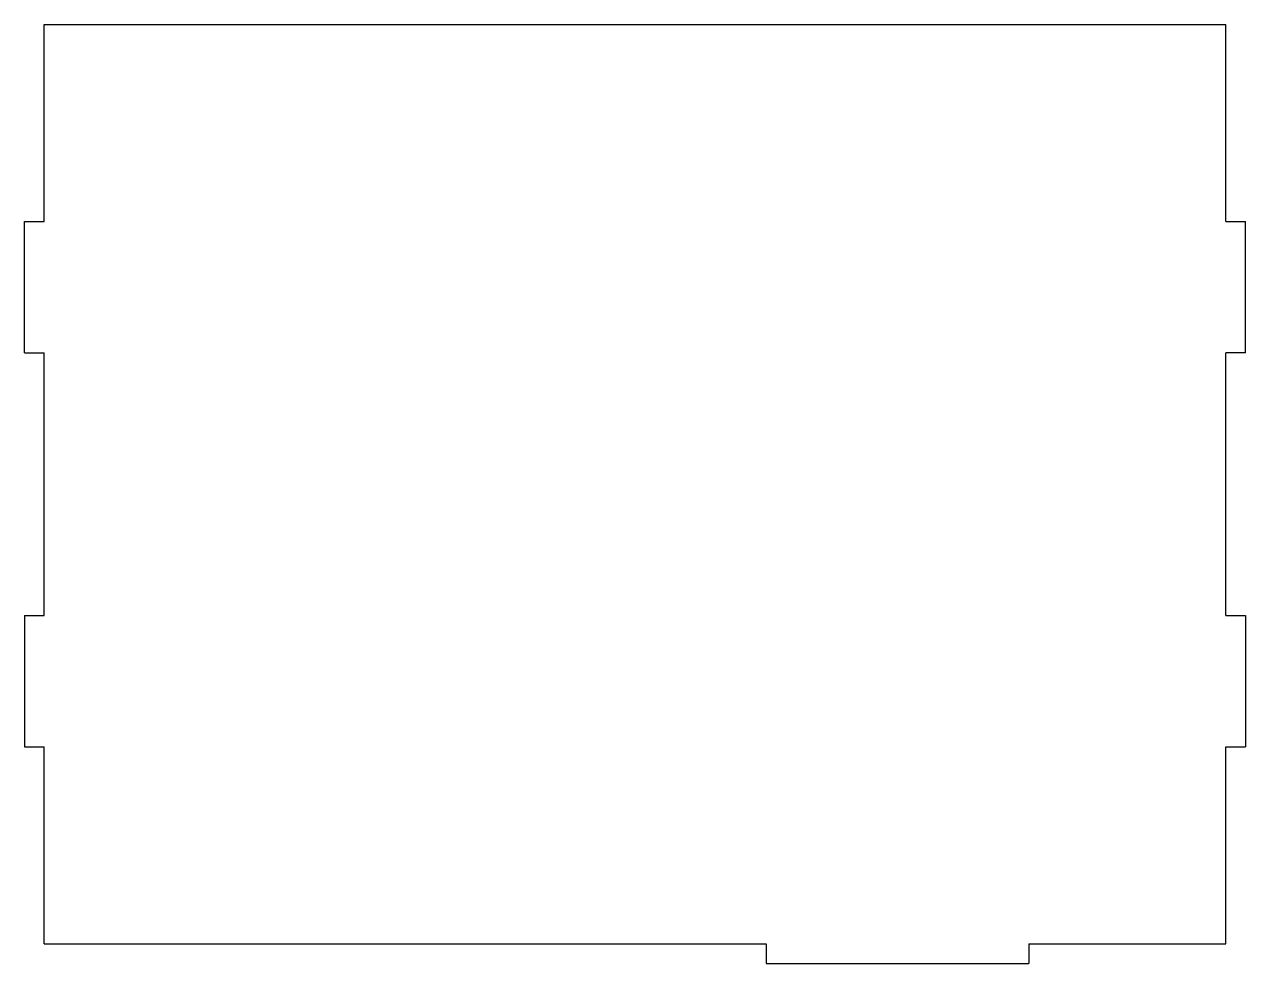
# Model space of a CAD drawing. Extents: x -118 to 68, y 0 to 143.
import ezdxf

# ---------------------------------------------------------------- set-up
doc = ezdxf.new("R2010")
doc.units = 0
doc.layers.add('VISIBLE', color=7, linetype='CONTINUOUS')

msp = doc.modelspace()

# ---------------------------------------------------------------- linework, layer by layer
at = {"layer": 'VISIBLE'}
for p, q in [((-115, 143), (65, 143)), ((-115, 113), (-115, 143)), ((65, 113), (65, 143)), ((-118, 113), (-115, 113)), ((-118, 93), (-118, 113)), ((65, 113), (68, 113)), ((68, 93), (68, 113)), ((-118, 93), (-115, 93)), ((-115, 53), (-115, 93)), ((65, 53), (65, 93)), ((68, 93), (65, 93)), ((-118, 53), (-115, 53)), ((-118, 53), (-118, 33)), ((65, 53), (68, 53)), ((68, 53), (68, 33)), ((-118, 33), (-115, 33)), ((-115, 3), (-115, 33)), ((65, 3), (65, 33)), ((65, 33), (68, 33)), ((-115, 3), (-5, 3)), ((-5, 3), (-5, 0)), ((35, 3), (35, 0)), ((35, 3), (65, 3)), ((-5, 0), (35, 0))]:
    msp.add_line(p, q, dxfattribs=at)

doc.saveas('drawing.dxf')
